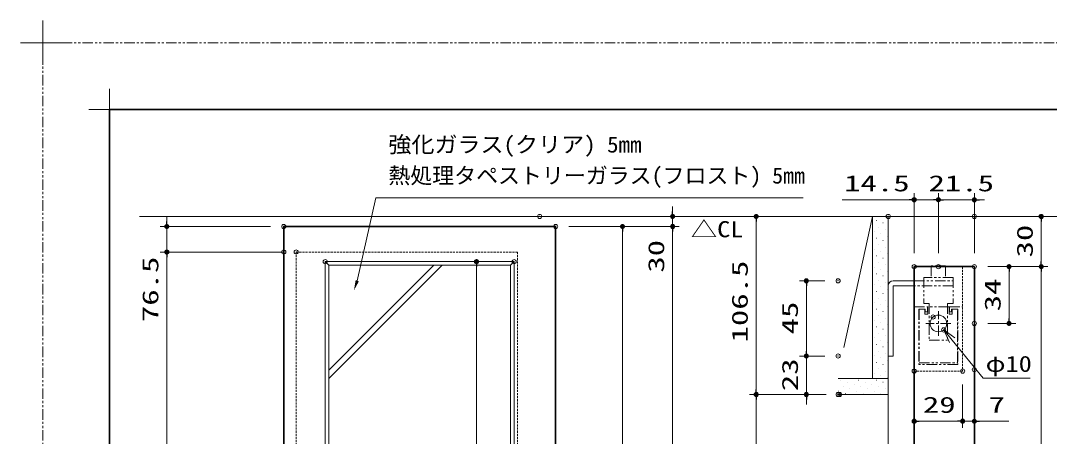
# Model space of a CAD drawing. Units: millimetres, scale not verified. Extents: x -1306 to 1306, y -607 to 607.
# Drawn here: x -1306 to -691, y 359 to 607 of the extents above; entities that cross this region are included whole.
import ezdxf
from ezdxf.enums import TextEntityAlignment as Align

# ---------------------------------------------------------------- set-up
doc = ezdxf.new("R2010")
doc.units = ezdxf.units.MM
doc.header["$LTSCALE"] = 5
doc.header["$PDMODE"] = 32
doc.header["$PDSIZE"] = 2.5
for name, pattern in [('USER1', [2.5, 1.25, -0.25, 0.25, -0.25, 0.25, -0.25]), ('USER2', [0.375, 0.25, -0.125]), ('USER3', [2, 1.25, -0.25, 0.25, -0.25])]:
    doc.linetypes.add(name, pattern=pattern)
for name, color, linetype, lineweight in [('0-1_線(黄)', 2, 'Continuous', 15), ('0-3_陰線', 1, 'USER1', 9), ('0-B_点線(水)', 4, 'USER2', 9), ('0-C_中心線', 3, 'USER3', 9), ('0-D_線(白)', 7, 'Continuous', 30), ('1-0_線(水)', 4, 'Continuous', 9), ('1-1_寸法線', 3, 'Continuous', 13), ('1-2_ハッチング', 6, 'Continuous', 9), ('1-4_DEFPOINTS', 7, 'Continuous', 5), ('1-5_0', 3, 'Continuous', 25), ('1-8_図面枠', 7, 'Continuous', 35), ('1-9_一般', 7, 'Continuous', 5)]:
    doc.layers.add(name, color=color, linetype=linetype, lineweight=lineweight)
doc.styles.add('ＭＳ ゴシック', font='')
doc.styles.get('ＭＳ ゴシック').set_extended_font_data('MS Gothic')

# ---------------------------------------------------------------- blocks, each defined once
blk = doc.blocks.new('_DOT')
at = {"layer": '1-5_0'}
blk.add_line((-2.5, 0), (-5, 0), dxfattribs=at)
for points in [[(0, 0), (-2.5, 0), (-2.48, 0.313)], [(0, 0), (-2.48, -0.313), (-2.5, 0)], [(0, 0), (-2.48, 0.313), (-2.421, 0.622)], [(0, 0), (-2.421, -0.622), (-2.48, -0.313)], [(0, 0), (-2.421, 0.622), (-2.324, 0.92)], [(0, 0), (-2.324, -0.92), (-2.421, -0.622)], [(0, 0), (-2.324, 0.92), (-2.191, 1.204)], [(0, 0), (-2.191, -1.204), (-2.324, -0.92)], [(0, 0), (-2.191, 1.204), (-2.023, 1.469)], [(0, 0), (-2.023, -1.469), (-2.191, -1.204)], [(0, 0), (-2.023, 1.469), (-1.822, 1.711)], [(0, 0), (-1.822, -1.711), (-2.023, -1.469)], [(0, 0), (-1.822, 1.711), (-1.594, 1.926)], [(0, 0), (-1.594, -1.926), (-1.822, -1.711)], [(0, 0), (-1.594, 1.926), (-1.34, 2.111)], [(0, 0), (-1.34, -2.111), (-1.594, -1.926)], [(0, 0), (-1.34, 2.111), (-1.064, 2.262)], [(0, 0), (-1.064, -2.262), (-1.34, -2.111)], [(0, 0), (-1.064, 2.262), (-0.773, 2.378)], [(0, 0), (-0.773, -2.378), (-1.064, -2.262)], [(0, 0), (-0.773, 2.378), (-0.468, 2.456)], [(0, 0), (-0.468, -2.456), (-0.773, -2.378)], [(0, 0), (-0.468, 2.456), (-0.157, 2.495)], [(0, 0), (-0.157, -2.495), (-0.468, -2.456)], [(0, 0), (-0.157, 2.495), (0.157, 2.495)], [(0, 0), (0.157, -2.495), (-0.157, -2.495)], [(0, 0), (0.157, 2.495), (0.468, 2.456)], [(0, 0), (0.468, 2.456), (0.773, 2.378)], [(0, 0), (0.773, 2.378), (1.064, 2.262)], [(0, 0), (1.064, 2.262), (1.34, 2.111)], [(0, 0), (1.34, 2.111), (1.594, 1.926)], [(0, 0), (1.594, 1.926), (1.822, 1.711)], [(0, 0), (1.822, 1.711), (2.023, 1.469)], [(0, 0), (2.023, 1.469), (2.191, 1.204)], [(0, 0), (2.191, 1.204), (2.324, 0.92)], [(0, 0), (2.324, 0.92), (2.421, 0.622)], [(0, 0), (2.421, 0.622), (2.48, 0.313)], [(0, 0), (2.48, 0.313), (2.5, 0)], [(0, 0), (0.468, -2.456), (0.157, -2.495)], [(0, 0), (0.773, -2.378), (0.468, -2.456)], [(0, 0), (1.064, -2.262), (0.773, -2.378)], [(0, 0), (1.34, -2.111), (1.064, -2.262)], [(0, 0), (1.594, -1.926), (1.34, -2.111)], [(0, 0), (1.822, -1.711), (1.594, -1.926)], [(0, 0), (2.023, -1.469), (1.822, -1.711)], [(0, 0), (2.191, -1.204), (2.023, -1.469)], [(0, 0), (2.324, -0.92), (2.191, -1.204)], [(0, 0), (2.421, -0.622), (2.324, -0.92)], [(0, 0), (2.48, -0.313), (2.421, -0.622)], [(0, 0), (2.5, 0), (2.48, -0.313)]]:
    blk.add_solid(points, dxfattribs=at)
blk = doc.blocks.new('_Open30')
at = {"layer": '1-5_0', "lineweight": 9}
blk.add_line((0, 0), (-5, 0), dxfattribs=at)
blk.add_lwpolyline([(-5, 1.34), (0, 0), (-5, -1.34)], dxfattribs=at)
blk = doc.blocks.new('グループ-13-1')
at = {"layer": '1-9_一般'}
for p, q in [((62041.6, -14029.5), (62041.6, -13365.5)), ((61709.6, -13697.5), (62373.6, -13697.5))]:
    blk.add_line(p, q, dxfattribs=at)

msp = doc.modelspace()

# ---------------------------------------------------------------- linework, layer by layer
at = {"layer": '0-1_線(黄)'}
for p, q in [((-1235.181, 490.092), (-555.218, 490.092)), ((-796.701, 490.092), (-813.701, 411.758)), ((-796.701, 490.092), (-796.701, 393.092)), ((-787.201, 490.092), (-787.201, 383.592)), ((-784.201, 451.592), (-771.701, 451.592)), ((-817.201, 393.092), (-787.201, 393.092)), ((-817.201, 383.592), (-787.201, 383.592))]:
    msp.add_line(p, q, dxfattribs=at)
for points in [[(-784.201, 406.592), (-787.201, 406.592), (-787.201, 448.592)], [(-771.701, 448.592), (-784.201, 448.592), (-784.201, 406.592)]]:
    msp.add_lwpolyline(points, dxfattribs=at)
msp.add_arc((-784.201, 448.592), 3, 90, 180, dxfattribs=at)
at = {"layer": '0-3_陰線', "color": 4}
for p in [(387.036, 594), (-1292.964, -594)]:
    msp.add_line(p, (-1292.964, 594), dxfattribs=at)
at = {"layer": '0-3_陰線'}
for p, q in [((-752.951, 460.592), (-752.951, 453.592)), ((-748.401, 453.592), (-748.401, 438.092)), ((-762.701, 438.092), (-766.001, 438.092)), ((-762.701, 438.092), (-762.701, 416.092)), ((-751.701, 438.092), (-751.701, 416.092)), ((-748.401, 438.092), (-751.701, 438.092)), ((-771.701, 436.092), (-763.801, 436.092)), ((-771.701, 397.592), (-771.701, 436.092)), ((-765.401, 434.592), (-768.701, 434.592)), ((-765.401, 434.592), (-765.401, 431.592)), ((-763.601, 431.592), (-765.401, 431.592)), ((-750.801, 436.092), (-763.601, 436.092)), ((-763.601, 436.092), (-763.601, 431.592)), ((-750.801, 431.592), (-750.801, 436.092)), ((-749.001, 431.592), (-750.801, 431.592)), ((-750.601, 436.092), (-742.701, 436.092)), ((-745.701, 434.592), (-749.001, 434.592)), ((-749.001, 431.592), (-749.001, 434.592)), ((-762.701, 416.092), (-751.701, 416.092)), ((-745.501, 401.592), (-768.901, 401.592))]:
    msp.add_line(p, q, dxfattribs=at)
for points in [[(-752.951, 460.592), (-761.451, 460.592), (-761.451, 453.592)], [(-771.701, 451.592), (-748.401, 451.592), (-748.401, 448.592), (-771.701, 448.592)], [(-748.401, 453.592), (-766.001, 453.592), (-766.001, 438.092)], [(-763.801, 436.092), (-763.801, 433.092), (-765.101, 433.092), (-765.101, 434.592), (-768.901, 434.592), (-768.901, 401.592)], [(-768.701, 434.592), (-768.701, 402.592), (-745.701, 402.592), (-745.701, 434.592)], [(-750.601, 436.092), (-750.601, 433.092), (-749.301, 433.092), (-749.301, 434.592), (-745.501, 434.592), (-745.501, 401.592)]]:
    msp.add_lwpolyline(points, dxfattribs=at)
at = {"layer": '0-B_点線(水)'}
msp.add_line((-1008.987, 10.092), (-1008.987, 468.792), dxfattribs=at)
for points in [[(-1141.387, 10.092), (-1141.387, 468.792), (-1008.987, 468.792)], [(-742.701, 460.092), (-742.701, 397.592), (-771.701, 397.592)]]:
    msp.add_lwpolyline(points, dxfattribs=at)
at = {"layer": '0-C_中心線'}
for p, q in [((-757.201, 418.656), (-757.201, 433.527)), ((-749.765, 426.092), (-764.636, 426.092))]:
    msp.add_line(p, q, dxfattribs=at)
at = {"layer": '0-D_線(白)'}
for p, q in [((-1148.787, 484.092), (-986.187, 484.092)), ((-1148.787, 484.092), (-1148.787, 10.892)), ((-986.187, 10.892), (-986.187, 484.092)), ((-771.701, 460.092), (-771.701, 352.483))]:
    msp.add_line(p, q, dxfattribs=at)
msp.add_lwpolyline([(-771.701, 460.092), (-735.701, 460.092), (-735.701, 352.483)], dxfattribs=at)
at = {"layer": '1-0_線(水)'}
for p, q in [((-1058.992, 460.892), (-1121.787, 398.093)), ((-1053.992, 460.892), (-1121.787, 393.093)), ((-787.201, 383.592), (-787.201, 241.777))]:
    msp.add_line(p, q, dxfattribs=at)
msp.add_circle((-757.201, 426.092), 5, dxfattribs=at)
at = {"layer": '1-1_寸法線'}
for p, q in [((-774.701, 500.092), (-814.748, 500.092)), ((-771.701, 468.092), (-771.701, 504.092)), ((-757.201, 500.092), (-771.701, 500.092)), ((-760.201, 500.092), (-763.201, 500.092)), ((-757.201, 468.092), (-757.201, 504.092)), ((-757.201, 468.092), (-757.201, 504.092)), ((-757.201, 500.092), (-735.701, 500.092)), ((-754.201, 500.092), (-751.201, 500.092)), ((-735.701, 468.092), (-735.701, 504.092)), ((-732.701, 500.092), (-729.701, 500.092)), ((-916.187, 493.092), (-916.187, 496.092)), ((-1218.787, 487.092), (-1218.787, 490.092)), ((-987.687, 490.092), (-912.187, 490.092)), ((-916.187, 490.092), (-916.187, 484.092)), ((-795.201, 490.092), (-870.201, 490.092)), ((-866.201, 487.092), (-866.201, 386.592)), ((-727.701, 490.092), (-691.701, 490.092)), ((-695.701, 463.092), (-695.701, 487.092)), ((-1156.787, 484.092), (-1222.787, 484.092)), ((-1218.787, 484.092), (-1218.787, 468.792)), ((-978.187, 484.092), (-912.187, 484.092)), ((-978.187, 484.092), (-942.187, 484.092)), ((-978.187, 484.092), (-912.187, 484.092)), ((-946.187, 481.092), (-946.187, 13.892)), ((-916.187, 481.092), (-916.187, 453.901)), ((-916.187, 481.092), (-916.187, 13.092)), ((-1149.387, 468.792), (-1222.787, 468.792)), ((-1156.787, 468.792), (-1222.787, 468.792)), ((-1218.787, 465.792), (-1218.787, 424.315)), ((-1218.787, 465.792), (-1218.787, 13.092)), ((-1121.787, 460.892), (-1123.987, 463.092)), ((-1018.987, 463.092), (-1037.484, 463.092)), ((-1013.187, 460.892), (-1010.987, 463.092)), ((-1033.484, 34.892), (-1033.484, 460.092)), ((-727.701, 460.092), (-691.701, 460.092)), ((-727.701, 460.092), (-691.701, 460.092)), ((-727.701, 460.092), (-710.951, 460.092)), ((-714.951, 429.092), (-714.951, 457.092)), ((-695.701, 457.092), (-695.701, 17.092)), ((-1123.987, 455.092), (-1123.987, 141.259)), ((-1010.987, 455.092), (-1010.987, 141.259)), ((-825.201, 451.592), (-840.201, 451.592)), ((-836.201, 409.592), (-836.201, 448.592)), ((-727.701, 426.092), (-710.951, 426.092)), ((-836.201, 409.592), (-836.201, 412.592)), ((-825.201, 406.592), (-840.201, 406.592)), ((-825.201, 406.592), (-840.201, 406.592)), ((-836.201, 406.592), (-836.201, 383.592)), ((-771.701, 389.592), (-771.701, 363.592)), ((-742.701, 389.592), (-742.701, 363.592)), ((-742.701, 389.592), (-742.701, 363.592)), ((-735.701, 390.412), (-735.701, 363.592)), ((-824.256, 383.592), (-870.201, 383.592)), ((-824.256, 383.592), (-870.201, 383.592)), ((-825.201, 383.592), (-840.201, 383.592)), ((-866.201, 380.592), (-866.201, 13.092)), ((-836.201, 380.592), (-836.201, 377.592)), ((-745.701, 367.592), (-768.701, 367.592)), ((-745.701, 367.592), (-748.701, 367.592)), ((-742.701, 367.592), (-735.701, 367.592)), ((-732.701, 367.592), (-715.034, 367.592))]:
    msp.add_line(p, q, dxfattribs=at)
msp.add_lwpolyline([(-838.073, 501.201), (-1093.636, 501.201), (-1104.831, 451.639)], dxfattribs=at)
for points in [[(-1123.987, 463.092), (-1123.987, 31.892), (-1010.987, 31.892), (-1010.987, 463.092)], [(-1121.787, 460.892), (-1013.187, 460.892), (-1013.187, 34.092), (-1121.787, 34.092)]]:
    msp.add_lwpolyline(points, close=True, dxfattribs=at)
at = {"layer": '1-1_寸法線', "lineweight": 9}
msp.add_lwpolyline([(-702.298, 393.285), (-730.336, 393.285), (-748.964, 416.034)], dxfattribs=at)
at = {"layer": '1-1_寸法線'}
msp.add_solid([(-1106.797, 445.97), (-1105.815, 451.98), (-1103.846, 451.297)], dxfattribs=at)
at = {"layer": '1-2_ハッチング'}
for p, q in [((-794.338, 487.675), (-794.288, 487.675)), ((-790.36, 486.35), (-790.31, 486.35)), ((-787.709, 489.001), (-787.659, 489.001)), ((-795.663, 481.046), (-795.613, 481.046)), ((-793.012, 483.698), (-792.962, 483.698)), ((-789.034, 482.372), (-788.984, 482.372)), ((-794.338, 477.069), (-794.288, 477.069)), ((-791.686, 479.721), (-791.636, 479.721)), ((-790.36, 475.743), (-790.31, 475.743)), ((-787.709, 478.395), (-787.659, 478.395)), ((-795.663, 470.44), (-795.613, 470.44)), ((-793.012, 473.091), (-792.962, 473.091)), ((-791.686, 469.114), (-791.636, 469.114)), ((-789.034, 471.766), (-788.984, 471.766)), ((-787.709, 467.788), (-787.659, 467.788)), ((-794.338, 466.462), (-794.288, 466.462)), ((-793.012, 462.485), (-792.962, 462.485)), ((-790.36, 465.136), (-790.31, 465.136)), ((-795.663, 459.833), (-795.613, 459.833)), ((-794.338, 455.856), (-794.288, 455.856)), ((-791.686, 458.507), (-791.636, 458.507)), ((-789.034, 461.159), (-788.984, 461.159)), ((-787.709, 457.181), (-787.659, 457.181)), ((-793.012, 451.878), (-792.962, 451.878)), ((-790.36, 454.53), (-790.31, 454.53)), ((-789.034, 450.552), (-788.984, 450.552)), ((-795.663, 449.227), (-795.613, 449.227)), ((-794.338, 445.249), (-794.288, 445.249)), ((-791.686, 447.901), (-791.636, 447.901)), ((-790.36, 443.923), (-790.31, 443.923)), ((-787.709, 446.575), (-787.659, 446.575)), ((-795.663, 438.62), (-795.613, 438.62)), ((-793.012, 441.272), (-792.962, 441.272)), ((-791.686, 437.294), (-791.636, 437.294)), ((-789.034, 439.946), (-788.984, 439.946)), ((-794.338, 434.642), (-794.288, 434.642)), ((-790.36, 433.317), (-790.31, 433.317)), ((-787.709, 435.968), (-787.659, 435.968)), ((-795.663, 428.013), (-795.613, 428.013)), ((-793.012, 430.665), (-792.962, 430.665)), ((-791.686, 426.687), (-791.636, 426.687)), ((-789.034, 429.339), (-788.984, 429.339)), ((-787.709, 425.362), (-787.659, 425.362)), ((-794.338, 424.036), (-794.288, 424.036)), ((-793.012, 420.058), (-792.962, 420.058)), ((-790.36, 422.71), (-790.31, 422.71)), ((-789.034, 418.733), (-788.984, 418.733)), ((-795.663, 417.407), (-795.613, 417.407)), ((-794.338, 413.429), (-794.288, 413.429)), ((-791.686, 416.081), (-791.636, 416.081)), ((-787.709, 414.755), (-787.659, 414.755)), ((-795.663, 406.8), (-795.613, 406.8)), ((-793.012, 409.452), (-792.962, 409.452)), ((-790.36, 412.103), (-790.31, 412.103)), ((-789.034, 408.126), (-788.984, 408.126)), ((-794.338, 402.823), (-794.288, 402.823)), ((-791.686, 405.474), (-791.636, 405.474)), ((-790.36, 401.497), (-790.31, 401.497)), ((-787.709, 404.148), (-787.659, 404.148)), ((-795.663, 396.194), (-795.613, 396.194)), ((-793.012, 398.845), (-792.962, 398.845)), ((-791.686, 394.868), (-791.636, 394.868)), ((-789.034, 397.519), (-788.984, 397.519)), ((-815.551, 392.216), (-815.501, 392.216)), ((-814.225, 388.239), (-814.175, 388.239)), ((-811.573, 390.89), (-811.523, 390.89)), ((-807.596, 389.564), (-807.546, 389.564)), ((-804.944, 392.216), (-804.894, 392.216)), ((-803.618, 388.239), (-803.568, 388.239)), ((-800.967, 390.89), (-800.917, 390.89)), ((-796.989, 389.564), (-796.939, 389.564)), ((-794.338, 392.216), (-794.288, 392.216)), ((-793.012, 388.239), (-792.962, 388.239)), ((-790.36, 390.89), (-790.31, 390.89)), ((-787.709, 393.542), (-787.659, 393.542)), ((-816.877, 385.587), (-816.827, 385.587)), ((-812.899, 384.261), (-812.849, 384.261)), ((-810.248, 386.913), (-810.198, 386.913)), ((-806.27, 385.587), (-806.22, 385.587)), ((-802.293, 384.261), (-802.243, 384.261)), ((-799.641, 386.913), (-799.591, 386.913)), ((-795.663, 385.587), (-795.613, 385.587)), ((-791.686, 384.261), (-791.636, 384.261)), ((-789.034, 386.913), (-788.984, 386.913))]:
    msp.add_line(p, q, dxfattribs=at)
at = {"layer": '1-4_DEFPOINTS'}
for p, q in [((-1252.964, 541.55), (-1252.964, 566.45)), ((-1265.414, 554), (-1240.514, 554))]:
    msp.add_line(p, q, dxfattribs=at)
for p in [(-771.701, 500.092), (-735.701, 500.092), (-995.687, 490.092), (-787.201, 490.092), (-735.701, 490.092), (-695.701, 490.092), (-1148.787, 484.092), (-986.187, 484.092), (-916.187, 484.092), (-1218.787, 468.792), (-1148.787, 468.792), (-1141.387, 468.792), (-1123.987, 463.092), (-1033.484, 463.092), (-1010.987, 463.092), (-1010.987, 463.092), (-771.701, 460.092), (-757.201, 460.092), (-735.701, 460.092), (-735.701, 460.092), (-714.951, 460.092), (-836.201, 451.592), (-817.201, 451.592), (-760.368, 429.96), (-735.701, 426.092), (-754.033, 422.223), (-817.201, 406.592), (-771.701, 397.592), (-742.701, 397.592), (-735.701, 398.412), (-866.201, 383.592), (-836.201, 383.592), (-817.201, 383.592), (-816.256, 383.592), (-771.701, 367.592), (-742.701, 367.592)]:
    msp.add_point(p, dxfattribs=at)
at = {"layer": '1-8_図面枠'}
msp.add_lwpolyline([(-1252.964, -554), (347.036, -554), (347.036, 554), (-1252.964, 554)], close=True, dxfattribs=at)

# ---------------------------------------------------------------- block references
at = {"layer": '0-3_陰線', "xscale": 0.04, "yscale": 0.04}
msp.add_blockref('グループ-13-1', (-3774.629, 1141.9), dxfattribs=at)
at = {"layer": '1-1_寸法線', "xscale": 0.6, "yscale": 0.6}
for p in [(-771.701, 500.092), (-757.201, 500.092), (-742.701, 367.592), (-742.701, 367.592)]:
    msp.add_blockref('_DOT', p, dxfattribs=at)
at = {"layer": '1-1_寸法線'}
for name, p, xscale, yscale, rotation in [('_DOT', (-757.201, 500.092), 0.6, 0.6, 180), ('_DOT', (-735.701, 500.092), 0.6, 0.6, 180), ('_DOT', (-916.187, 490.092), 0.6, 0.6, 270), ('_DOT', (-1218.787, 484.092), 0.6, 0.6, 270), ('_DOT', (-866.201, 490.092), 0.6, 0.6, 90), ('_DOT', (-695.701, 490.092), 0.6, 0.6, 90), ('_DOT', (-946.187, 484.092), 0.6, 0.6, 90), ('_DOT', (-916.187, 484.092), 0.6, 0.6, 90), ('_DOT', (-916.187, 484.092), 0.6, 0.6, 90), ('_DOT', (-1218.787, 468.792), 0.6, 0.6, 90), ('_DOT', (-1218.787, 468.792), 0.6, 0.6, 90), ('_DOT', (-1033.484, 463.092), 0.6, 0.6, 90), ('_DOT', (-714.951, 460.092), 0.6, 0.6, 90), ('_DOT', (-695.701, 460.092), 0.6, 0.6, 270), ('_DOT', (-695.701, 460.092), 0.6, 0.6, 90), ('_DOT', (-836.201, 451.592), 0.6, 0.6, 90), ('_DOT', (-714.951, 426.092), 0.6, 0.6, 270), ('_Open30', (-754.033, 422.223), 1.6, 1.6, 129.31389), ('_DOT', (-836.201, 406.592), 0.6, 0.6, 270), ('_DOT', (-836.201, 406.592), 0.6, 0.6, 270), ('_DOT', (-866.201, 383.592), 0.6, 0.6, 270), ('_DOT', (-866.201, 383.592), 0.6, 0.6, 90), ('_DOT', (-836.201, 383.592), 0.6, 0.6, 90), ('_DOT', (-771.701, 367.592), 0.6, 0.6, 180), ('_DOT', (-735.701, 367.592), 0.6, 0.6, 180)]:
    msp.add_blockref(name, p, dxfattribs=dict(at, xscale=xscale, yscale=yscale, rotation=rotation))

# ---------------------------------------------------------------- texts
at = {"layer": '0-1_線(黄)', "style": 'ＭＳ ゴシック', "width": 1.2}
msp.add_text('△CL', height=9.621, dxfattribs=at).set_placement((-905.308, 474.77), align=Align.BOTTOM_LEFT)
at = {"layer": '1-1_寸法線', "style": 'ＭＳ ゴシック'}
for s, height, width, p in [('強化ガラス(クリア) 5mm', 9.621, 1.05, (-1086.236, 525.451)), ('14.5', 9.604, 1.5, (-813.605, 502.241)), ('21.5', 9.604, 1.5, (-763.117, 502.241)), ('φ10', 9.621, 1.2, (-728.964, 394.235)), ('29', 9.604, 1.5, (-766.486, 369.741)), ('7', 9.604, 1.5, (-727.129, 369.741))]:
    msp.add_text(s, height=height, dxfattribs=dict(at, width=width)).set_placement(p, align=Align.BOTTOM_LEFT)
msp.add_text('熱処理タペストリーガラス(フロスト) 5mm', height=9.621, dxfattribs=at).set_placement((-1086.236, 506.88), align=Align.BOTTOM_LEFT)
at = {"layer": '1-1_寸法線', "style": 'ＭＳ ゴシック', "width": 1.5}
for s, p in [('30', (-697.85, 465.568)), ('30', (-918.337, 456.472)), ('76.5', (-1220.937, 426.887)), ('106.5', (-868.35, 414.699)), ('34', (-717.1, 433.33)), ('45', (-838.35, 419.568)), ('23', (-838.35, 385.568))]:
    msp.add_text(s, height=9.604, rotation=90, dxfattribs=at).set_placement(p, align=Align.BOTTOM_LEFT)

doc.saveas('drawing.dxf')
